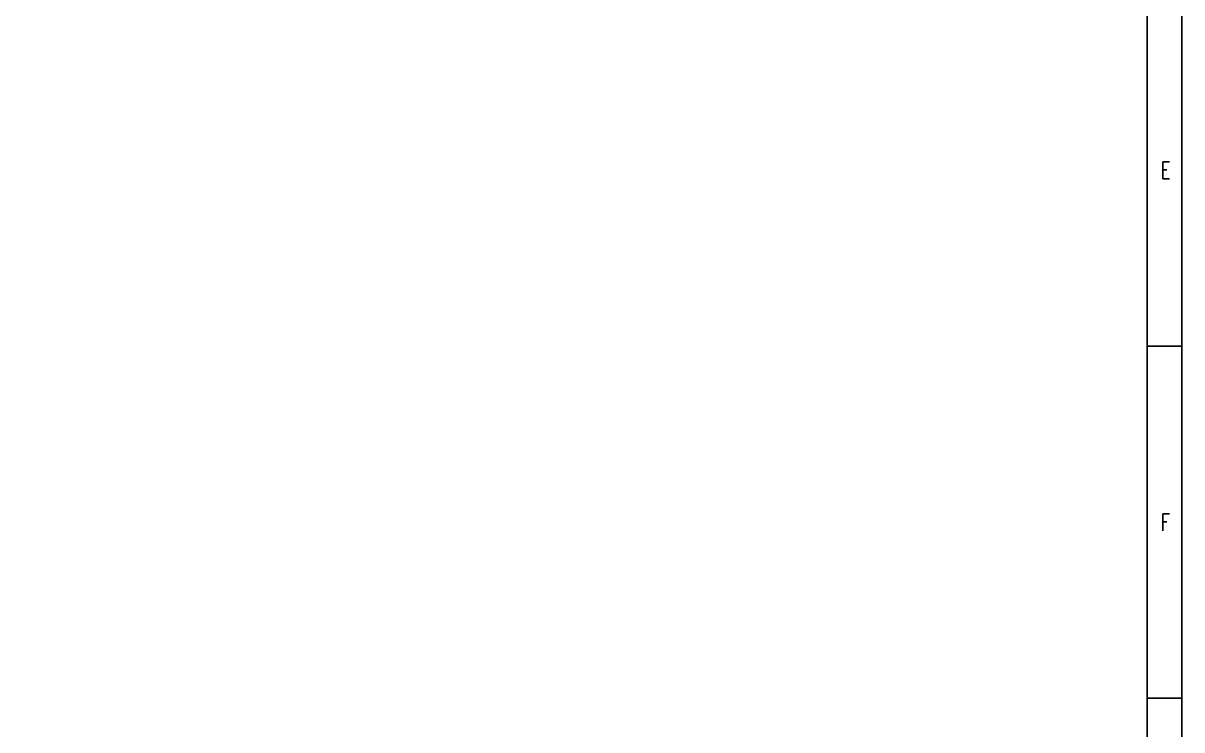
# Model space of a CAD drawing. Header units: inches. Extents: x 4934 to 71834, y 516767 to 558817.
# Drawn here: x 54952 to 71834, y 527069 to 537371 of the extents above; entities that cross this region are included whole.
import ezdxf

# ---------------------------------------------------------------- set-up
doc = ezdxf.new("R2010")
doc.units = ezdxf.units.IN
doc.header["$MEASUREMENT"] = 0
doc.styles.add('HZ', font='txt_____.ttf', dxfattribs={"width": 0.7, "bigfont": 'HZTXT'})

msp = doc.modelspace()

# ---------------------------------------------------------------- linework, layer by layer
at = {"color": 4, "flags": 128}
msp.add_lwpolyline([(71834, 558817), (71834, 516767)], dxfattribs=at)
msp.add_lwpolyline([(6184, 558317), (71330, 558317), (71330, 517267), (6184, 517267)], close=True)
at = {"flags": 128}
for points in [[(71334, 532661), (71834, 532661)], [(71334, 527529), (71834, 527529)]]:
    msp.add_lwpolyline(points, dxfattribs=at)

# ---------------------------------------------------------------- texts
at = {"color": 0, "style": 'HZ', "width": 0.7}
for s, p in [('E', (71527, 535101)), ('F', (71527, 529970))]:
    msp.add_text(s, height=250, dxfattribs=at).set_placement(p)

doc.saveas('drawing.dxf')
